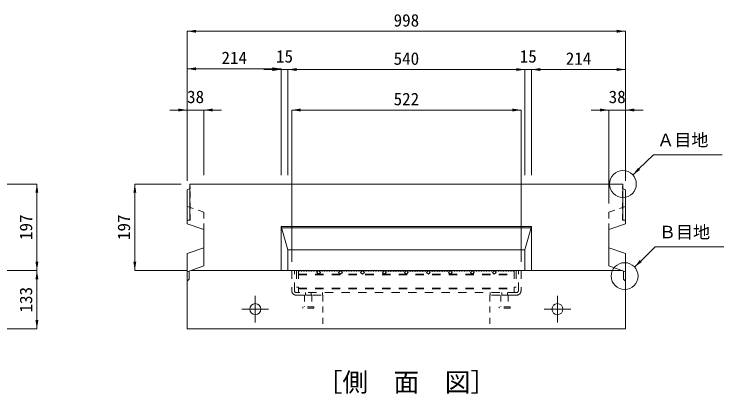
# Model space of a CAD drawing. Units: millimetres at full size. Extents: x 5964 to 125098, y -10801 to 28073.
# Drawn here: x 30660 to 32275, y -3814 to -2949 of the extents above; entities that cross this region are included whole.
import ezdxf
from ezdxf.enums import TextEntityAlignment as Align

# ---------------------------------------------------------------- set-up
doc = ezdxf.new("R2010")
doc.units = ezdxf.units.MM
doc.header["$LTSCALE"] = 19
for name, pattern in [('DASHED', [7.5, 6, -1.5]), ('USER1', [1.35, 0.75, -0.6]), ('USER2', [28.575, 19.05, -3.175, 3.175, -3.175]), ('USER3', [2, 1, -1])]:
    doc.linetypes.add(name, pattern=pattern)
for name, color, linetype, lineweight in [('0_2', 7, 'Continuous', 20), ('_0-0_', 7, 'DASHED', 20), ('インサート', 3, 'USER1', 9), ('グレーチング', 7, 'USER1', 5), ('寸法引出', 7, 'Continuous', 9), ('寸法線', 7, 'Continuous', 9), ('寸法表', 7, 'Continuous', 9), ('本体', 2, 'Continuous', 9)]:
    doc.layers.add(name, color=color, linetype=linetype, lineweight=lineweight)
doc.styles.add('ＭＳ ゴシック', font='')
doc.styles.get('ＭＳ ゴシック').set_extended_font_data('MS Gothic')

# ---------------------------------------------------------------- blocks, each defined once
blk = doc.blocks.new('filled_arrow')
at = {"color": 0, "linetype": 'Continuous', "lineweight": -2}
blk.add_solid([(7.5, 1.25), (0, 0), (7.5, -1.25)], dxfattribs=at)

msp = doc.modelspace()

# ---------------------------------------------------------------- linework, layer by layer
at = {"layer": '_0-0_'}
for p, q in [((31059.68, -3418.57), (31060.68, -3418.57)), ((32045.68, -3418.57), (32044.68, -3418.57))]:
    msp.add_line(p, q, dxfattribs=at)
at = {"layer": 'インサート'}
for p, q in [((31320.68, -3589.04), (31320.68, -3616.04)), ((31337.68, -3589.04), (31320.68, -3589.04)), ((31337.68, -3589.04), (31337.68, -3616.04)), ((31767.68, -3589.04), (31767.68, -3616.04)), ((31784.68, -3589.04), (31767.68, -3589.04)), ((31784.68, -3589.04), (31784.68, -3616.04)), ((31341.68, -3616.04), (31316.68, -3616.04)), ((31316.68, -3616.04), (31316.68, -3619.04)), ((31341.68, -3619.04), (31316.68, -3619.04)), ((31341.68, -3616.04), (31341.68, -3619.04)), ((31788.68, -3616.04), (31763.68, -3616.04)), ((31763.68, -3616.04), (31763.68, -3619.04)), ((31788.68, -3619.04), (31763.68, -3619.04)), ((31788.68, -3616.04), (31788.68, -3619.04))]:
    msp.add_line(p, q, dxfattribs=at)
at = {"layer": 'インサート', "linetype": 'Continuous', "lineweight": 5}
for centre in [(31208.68, -3620.98), (31896.68, -3620.98)]:
    msp.add_circle(centre, 12.5, dxfattribs=at)
at = {"layer": 'グレーチング', "linetype": 'USER3'}
for p, q in [((31291.68, -3533.04), (31291.68, -3579.04)), ((31291.68, -3533.04), (31297.68, -3533.04)), ((31297.68, -3579.04), (31297.68, -3533.04)), ((31302.68, -3533.04), (31302.68, -3571.04)), ((31302.68, -3533.04), (31802.68, -3533.04)), ((31307.18, -3533.04), (31307.18, -3583.04)), ((31309.18, -3533.04), (31310.08, -3535.14)), ((31310.08, -3535.14), (31310.98, -3533.04)), ((31312.98, -3533.04), (31313.88, -3535.14)), ((31313.88, -3535.14), (31314.78, -3533.04)), ((31316.78, -3533.04), (31317.68, -3535.14)), ((31317.68, -3535.14), (31318.58, -3533.04)), ((31320.58, -3533.04), (31321.48, -3535.14)), ((31321.48, -3535.14), (31322.38, -3533.04)), ((31324.38, -3533.04), (31325.28, -3535.14)), ((31325.28, -3535.14), (31326.18, -3533.04)), ((31328.18, -3533.04), (31329.08, -3535.14)), ((31329.08, -3535.14), (31329.98, -3533.04)), ((31331.98, -3533.04), (31332.88, -3535.14)), ((31332.88, -3535.14), (31333.78, -3533.04)), ((31335.78, -3533.04), (31336.68, -3535.14)), ((31336.68, -3535.14), (31337.58, -3533.04)), ((31339.58, -3533.04), (31340.48, -3535.14)), ((31340.48, -3535.14), (31341.38, -3533.04)), ((31343.38, -3533.04), (31344.28, -3535.14)), ((31344.28, -3535.14), (31345.18, -3533.04)), ((31347.18, -3533.04), (31348.08, -3535.14)), ((31348.08, -3535.14), (31348.98, -3533.04)), ((31352.68, -3533.04), (31348.44, -3537.29)), ((31348.44, -3537.29), (31352.68, -3541.53)), ((31356.92, -3537.29), (31352.68, -3533.04)), ((31352.68, -3541.53), (31356.92, -3537.29)), ((31357.68, -3533.04), (31358.58, -3535.14)), ((31358.58, -3535.14), (31359.48, -3533.04)), ((31361.48, -3533.04), (31362.38, -3535.14)), ((31362.38, -3535.14), (31363.28, -3533.04)), ((31365.28, -3533.04), (31366.18, -3535.14)), ((31366.18, -3535.14), (31367.08, -3533.04)), ((31369.08, -3533.04), (31369.98, -3535.14)), ((31369.98, -3535.14), (31370.88, -3533.04)), ((31372.88, -3533.04), (31373.78, -3535.14)), ((31373.78, -3535.14), (31374.68, -3533.04)), ((31376.68, -3533.04), (31377.58, -3535.14)), ((31377.58, -3535.14), (31378.48, -3533.04)), ((31380.48, -3533.04), (31381.38, -3535.14)), ((31381.38, -3535.14), (31382.28, -3533.04)), ((31384.28, -3533.04), (31385.18, -3535.14)), ((31385.18, -3535.14), (31386.08, -3533.04)), ((31388.08, -3533.04), (31388.98, -3535.14)), ((31388.98, -3535.14), (31389.88, -3533.04)), ((31391.88, -3533.04), (31392.78, -3535.14)), ((31392.78, -3535.14), (31393.68, -3533.04)), ((31395.68, -3533.04), (31396.58, -3535.14)), ((31396.58, -3535.14), (31397.48, -3533.04)), ((31402.68, -3533.04), (31398.44, -3537.29)), ((31398.44, -3537.29), (31402.68, -3541.53)), ((31406.92, -3537.29), (31402.68, -3533.04)), ((31402.68, -3541.53), (31406.92, -3537.29)), ((31407.68, -3533.04), (31408.58, -3535.14)), ((31408.58, -3535.14), (31409.48, -3533.04)), ((31411.48, -3533.04), (31412.38, -3535.14)), ((31412.38, -3535.14), (31413.28, -3533.04)), ((31415.28, -3533.04), (31416.18, -3535.14)), ((31416.18, -3535.14), (31417.08, -3533.04)), ((31419.08, -3533.04), (31419.98, -3535.14)), ((31419.98, -3535.14), (31420.88, -3533.04)), ((31422.88, -3533.04), (31423.78, -3535.14)), ((31423.78, -3535.14), (31424.68, -3533.04)), ((31426.68, -3533.04), (31427.58, -3535.14)), ((31427.58, -3535.14), (31428.48, -3533.04)), ((31430.48, -3533.04), (31431.38, -3535.14)), ((31431.38, -3535.14), (31432.28, -3533.04)), ((31434.28, -3533.04), (31435.18, -3535.14)), ((31435.18, -3535.14), (31436.08, -3533.04)), ((31438.08, -3533.04), (31438.98, -3535.14)), ((31438.98, -3535.14), (31439.88, -3533.04)), ((31441.88, -3533.04), (31442.78, -3535.14)), ((31442.78, -3535.14), (31443.68, -3533.04)), ((31445.68, -3533.04), (31446.58, -3535.14)), ((31446.58, -3535.14), (31447.48, -3533.04)), ((31452.68, -3533.04), (31448.44, -3537.29)), ((31448.44, -3537.29), (31452.68, -3541.53)), ((31456.92, -3537.29), (31452.68, -3533.04)), ((31452.68, -3541.53), (31456.92, -3537.29)), ((31457.68, -3533.04), (31458.58, -3535.14)), ((31458.58, -3535.14), (31459.48, -3533.04)), ((31461.48, -3533.04), (31462.38, -3535.14)), ((31462.38, -3535.14), (31463.28, -3533.04)), ((31465.28, -3533.04), (31466.18, -3535.14)), ((31466.18, -3535.14), (31467.08, -3533.04)), ((31469.08, -3533.04), (31469.98, -3535.14)), ((31469.98, -3535.14), (31470.88, -3533.04)), ((31472.88, -3533.04), (31473.78, -3535.14)), ((31473.78, -3535.14), (31474.68, -3533.04)), ((31476.68, -3533.04), (31477.58, -3535.14)), ((31477.58, -3535.14), (31478.48, -3533.04)), ((31480.48, -3533.04), (31481.38, -3535.14)), ((31481.38, -3535.14), (31482.28, -3533.04)), ((31484.28, -3533.04), (31485.18, -3535.14)), ((31485.18, -3535.14), (31486.08, -3533.04)), ((31488.08, -3533.04), (31488.98, -3535.14)), ((31488.98, -3535.14), (31489.88, -3533.04)), ((31491.88, -3533.04), (31492.78, -3535.14)), ((31492.78, -3535.14), (31493.68, -3533.04)), ((31495.68, -3533.04), (31496.58, -3535.14)), ((31496.58, -3535.14), (31497.48, -3533.04)), ((31502.68, -3533.04), (31498.44, -3537.29)), ((31498.44, -3537.29), (31502.68, -3541.53)), ((31506.92, -3537.29), (31502.68, -3533.04)), ((31502.68, -3541.53), (31506.92, -3537.29)), ((31507.68, -3533.04), (31508.58, -3535.14)), ((31508.58, -3535.14), (31509.48, -3533.04)), ((31511.48, -3533.04), (31512.38, -3535.14)), ((31512.38, -3535.14), (31513.28, -3533.04)), ((31515.28, -3533.04), (31516.18, -3535.14)), ((31516.18, -3535.14), (31517.08, -3533.04)), ((31519.08, -3533.04), (31519.98, -3535.14)), ((31519.98, -3535.14), (31520.88, -3533.04)), ((31522.88, -3533.04), (31523.78, -3535.14)), ((31523.78, -3535.14), (31524.68, -3533.04)), ((31526.68, -3533.04), (31527.58, -3535.14)), ((31527.58, -3535.14), (31528.48, -3533.04)), ((31530.48, -3533.04), (31531.38, -3535.14)), ((31531.38, -3535.14), (31532.28, -3533.04)), ((31534.28, -3533.04), (31535.18, -3535.14)), ((31535.18, -3535.14), (31536.08, -3533.04)), ((31538.08, -3533.04), (31538.98, -3535.14)), ((31538.98, -3535.14), (31539.88, -3533.04)), ((31541.88, -3533.04), (31542.78, -3535.14)), ((31542.78, -3535.14), (31543.68, -3533.04)), ((31545.68, -3533.04), (31546.58, -3535.14)), ((31546.58, -3535.14), (31547.48, -3533.04)), ((31552.68, -3533.04), (31548.44, -3537.29)), ((31548.44, -3537.29), (31552.68, -3541.53)), ((31556.92, -3537.29), (31552.68, -3533.04)), ((31552.68, -3541.53), (31556.92, -3537.29)), ((31557.68, -3533.04), (31558.58, -3535.14)), ((31558.58, -3535.14), (31559.48, -3533.04)), ((31561.48, -3533.04), (31562.38, -3535.14)), ((31562.38, -3535.14), (31563.28, -3533.04)), ((31565.28, -3533.04), (31566.18, -3535.14)), ((31566.18, -3535.14), (31567.08, -3533.04)), ((31569.08, -3533.04), (31569.98, -3535.14)), ((31569.98, -3535.14), (31570.88, -3533.04)), ((31572.88, -3533.04), (31573.78, -3535.14)), ((31573.78, -3535.14), (31574.68, -3533.04)), ((31576.68, -3533.04), (31577.58, -3535.14)), ((31577.58, -3535.14), (31578.48, -3533.04)), ((31580.48, -3533.04), (31581.38, -3535.14)), ((31581.38, -3535.14), (31582.28, -3533.04)), ((31584.28, -3533.04), (31585.18, -3535.14)), ((31585.18, -3535.14), (31586.08, -3533.04)), ((31588.08, -3533.04), (31588.98, -3535.14)), ((31588.98, -3535.14), (31589.88, -3533.04)), ((31591.88, -3533.04), (31592.78, -3535.14)), ((31592.78, -3535.14), (31593.68, -3533.04)), ((31595.68, -3533.04), (31596.58, -3535.14)), ((31596.58, -3535.14), (31597.48, -3533.04)), ((31602.68, -3533.04), (31598.43, -3537.29)), ((31598.43, -3537.29), (31602.68, -3541.53)), ((31606.92, -3537.29), (31602.68, -3533.04)), ((31602.68, -3541.53), (31606.92, -3537.29)), ((31607.68, -3533.04), (31608.58, -3535.14)), ((31608.58, -3535.14), (31609.48, -3533.04)), ((31611.48, -3533.04), (31612.38, -3535.14)), ((31612.38, -3535.14), (31613.28, -3533.04)), ((31615.28, -3533.04), (31616.18, -3535.14)), ((31616.18, -3535.14), (31617.08, -3533.04)), ((31619.08, -3533.04), (31619.98, -3535.14)), ((31619.98, -3535.14), (31620.88, -3533.04)), ((31622.88, -3533.04), (31623.78, -3535.14)), ((31623.78, -3535.14), (31624.68, -3533.04)), ((31626.68, -3533.04), (31627.58, -3535.14)), ((31627.58, -3535.14), (31628.48, -3533.04)), ((31630.48, -3533.04), (31631.38, -3535.14)), ((31631.38, -3535.14), (31632.28, -3533.04)), ((31634.28, -3533.04), (31635.18, -3535.14)), ((31635.18, -3535.14), (31636.08, -3533.04)), ((31638.08, -3533.04), (31638.98, -3535.14)), ((31638.98, -3535.14), (31639.88, -3533.04)), ((31641.88, -3533.04), (31642.78, -3535.14)), ((31642.78, -3535.14), (31643.68, -3533.04)), ((31645.68, -3533.04), (31646.58, -3535.14)), ((31646.58, -3535.14), (31647.48, -3533.04)), ((31652.68, -3533.04), (31648.43, -3537.29)), ((31648.43, -3537.29), (31652.68, -3541.53)), ((31656.92, -3537.29), (31652.68, -3533.04)), ((31652.68, -3541.53), (31656.92, -3537.29)), ((31657.68, -3533.04), (31658.58, -3535.14)), ((31658.58, -3535.14), (31659.48, -3533.04)), ((31661.48, -3533.04), (31662.38, -3535.14)), ((31662.38, -3535.14), (31663.28, -3533.04)), ((31665.28, -3533.04), (31666.18, -3535.14)), ((31666.18, -3535.14), (31667.08, -3533.04)), ((31669.08, -3533.04), (31669.98, -3535.14)), ((31669.98, -3535.14), (31670.88, -3533.04)), ((31672.88, -3533.04), (31673.78, -3535.14)), ((31673.78, -3535.14), (31674.68, -3533.04)), ((31676.68, -3533.04), (31677.58, -3535.14)), ((31677.58, -3535.14), (31678.48, -3533.04)), ((31680.48, -3533.04), (31681.38, -3535.14)), ((31681.38, -3535.14), (31682.28, -3533.04)), ((31684.28, -3533.04), (31685.18, -3535.14)), ((31685.18, -3535.14), (31686.08, -3533.04)), ((31688.08, -3533.04), (31688.98, -3535.14)), ((31688.98, -3535.14), (31689.88, -3533.04)), ((31691.88, -3533.04), (31692.78, -3535.14)), ((31692.78, -3535.14), (31693.68, -3533.04)), ((31695.68, -3533.04), (31696.58, -3535.14)), ((31696.58, -3535.14), (31697.48, -3533.04)), ((31702.68, -3533.04), (31698.43, -3537.29)), ((31698.43, -3537.29), (31702.68, -3541.53)), ((31706.92, -3537.29), (31702.68, -3533.04)), ((31702.68, -3541.53), (31706.92, -3537.29)), ((31707.68, -3533.04), (31708.58, -3535.14)), ((31708.58, -3535.14), (31709.48, -3533.04)), ((31711.48, -3533.04), (31712.38, -3535.14)), ((31712.38, -3535.14), (31713.28, -3533.04)), ((31715.28, -3533.04), (31716.18, -3535.14)), ((31716.18, -3535.14), (31717.08, -3533.04)), ((31719.08, -3533.04), (31719.98, -3535.14)), ((31719.98, -3535.14), (31720.88, -3533.04)), ((31722.88, -3533.04), (31723.78, -3535.14)), ((31723.78, -3535.14), (31724.68, -3533.04)), ((31726.68, -3533.04), (31727.58, -3535.14)), ((31727.58, -3535.14), (31728.48, -3533.04)), ((31730.48, -3533.04), (31731.38, -3535.14)), ((31731.38, -3535.14), (31732.28, -3533.04)), ((31734.28, -3533.04), (31735.18, -3535.14)), ((31735.18, -3535.14), (31736.08, -3533.04)), ((31738.08, -3533.04), (31738.98, -3535.14)), ((31738.98, -3535.14), (31739.88, -3533.04)), ((31741.88, -3533.04), (31742.78, -3535.14)), ((31742.78, -3535.14), (31743.68, -3533.04)), ((31745.68, -3533.04), (31746.58, -3535.14)), ((31746.58, -3535.14), (31747.48, -3533.04)), ((31752.68, -3533.04), (31748.43, -3537.29)), ((31748.43, -3537.29), (31752.68, -3541.53)), ((31756.92, -3537.29), (31752.68, -3533.04)), ((31752.68, -3541.53), (31756.92, -3537.29)), ((31757.68, -3533.04), (31758.58, -3535.14)), ((31758.58, -3535.14), (31759.48, -3533.04)), ((31761.48, -3533.04), (31762.38, -3535.14)), ((31762.38, -3535.14), (31763.28, -3533.04)), ((31765.28, -3533.04), (31766.18, -3535.14)), ((31766.18, -3535.14), (31767.08, -3533.04)), ((31769.08, -3533.04), (31769.98, -3535.14)), ((31769.98, -3535.14), (31770.88, -3533.04)), ((31772.88, -3533.04), (31773.78, -3535.14)), ((31773.78, -3535.14), (31774.68, -3533.04)), ((31776.68, -3533.04), (31777.58, -3535.14)), ((31777.58, -3535.14), (31778.48, -3533.04)), ((31780.48, -3533.04), (31781.38, -3535.14)), ((31781.38, -3535.14), (31782.28, -3533.04)), ((31784.28, -3533.04), (31785.18, -3535.14)), ((31785.18, -3535.14), (31786.08, -3533.04)), ((31788.08, -3533.04), (31788.98, -3535.14)), ((31788.98, -3535.14), (31789.88, -3533.04)), ((31791.88, -3533.04), (31792.78, -3535.14)), ((31792.78, -3535.14), (31793.68, -3533.04)), ((31795.68, -3533.04), (31796.58, -3535.14)), ((31796.58, -3535.14), (31797.48, -3533.04)), ((31798.18, -3533.04), (31798.18, -3583.04)), ((31802.68, -3533.04), (31802.68, -3571.04)), ((31807.68, -3579.04), (31807.68, -3533.04)), ((31813.68, -3533.04), (31807.68, -3533.04)), ((31813.68, -3533.04), (31813.68, -3579.04)), ((31307.18, -3541.04), (31798.18, -3541.04)), ((31307.18, -3542.54), (31798.18, -3542.54)), ((31803.68, -3583.04), (31301.68, -3583.04)), ((31302.68, -3571.04), (31307.18, -3571.04)), ((31307.18, -3573.54), (31798.18, -3573.54)), ((31307.18, -3575.04), (31798.18, -3575.04)), ((31322.68, -3583.04), (31322.68, -3589.04)), ((31335.68, -3583.04), (31335.68, -3589.04)), ((31361.68, -3589.04), (31361.68, -3583.04)), ((31743.68, -3589.04), (31743.68, -3583.04)), ((31769.68, -3583.04), (31769.68, -3589.04)), ((31782.68, -3583.04), (31782.68, -3589.04)), ((31802.68, -3571.04), (31798.18, -3571.04)), ((31301.68, -3589.04), (31361.68, -3589.04)), ((31803.68, -3589.04), (31743.68, -3589.04))]:
    msp.add_line(p, q, dxfattribs=at)
for centre, radius, start, end in [((31301.68, -3579.04), 10, 180, 270), ((31301.68, -3579.04), 4, 180, 270), ((31803.68, -3579.04), 4, 270, 0), ((31803.68, -3579.04), 10, 270, 0)]:
    msp.add_arc(centre, radius, start, end, dxfattribs=at)
at = {"layer": '寸法引出'}
for centre in [(32045.68, -3335.99), (32049.63, -3545.78)]:
    msp.add_circle(centre, 30.52, dxfattribs=at)
at = {"layer": '寸法線'}
for p, q in [((31053.68, -2988.14), (32051.68, -2988.14)), ((31053.68, -3328.99), (31053.68, -2988.14)), ((32051.68, -3328.99), (32051.68, -2988.14)), ((31053.68, -3073.63), (31267.68, -3073.63)), ((31053.68, -3328.99), (31053.68, -3073.63)), ((31322.68, -3075.3), (31227.68, -3075.3)), ((31267.68, -3315.99), (31267.68, -3073.63)), ((31267.68, -3315.99), (31267.68, -3075.3)), ((31282.68, -3075.3), (31822.68, -3075.3)), ((31282.68, -3315.99), (31282.68, -3075.3)), ((31282.68, -3315.99), (31282.68, -3075.3)), ((31782.68, -3075.3), (31877.68, -3075.3)), ((31822.68, -3315.99), (31822.68, -3075.3)), ((31822.68, -3315.99), (31822.68, -3075.3)), ((31837.68, -3315.99), (31837.68, -3075.3)), ((31837.68, -3075.3), (32051.68, -3075.3)), ((31837.68, -3315.99), (31837.68, -3075.3)), ((32051.68, -3328.99), (32051.68, -3075.3)), ((31013.68, -3167.51), (31131.68, -3167.51)), ((31053.68, -3328.99), (31053.68, -3167.51)), ((31091.68, -3315.99), (31091.68, -3167.51)), ((32091.68, -3167.51), (31973.68, -3167.51)), ((32013.68, -3380.08), (32013.68, -3167.51)), ((32051.68, -3308.99), (32051.68, -3167.51)), ((30325.35, -3335.98), (30711.32, -3335.98)), ((30711.32, -3533), (30711.32, -3335.98)), ((30934.3, -3335.99), (30934.3, -3532.98)), ((31039.68, -3335.99), (30934.3, -3335.99)), ((30504.21, -3533), (30711.32, -3533)), ((30504.21, -3533), (30711.32, -3533)), ((30711.32, -3533), (30711.32, -3665.98)), ((31052.68, -3532.98), (30934.3, -3532.98)), ((30335.07, -3665.98), (30711.32, -3665.98))]:
    msp.add_line(p, q, dxfattribs=at)
at = {"layer": '寸法線', "linetype": 'USER2'}
for p, q in [((31208.68, -3651.36), (31208.68, -3590.61)), ((31896.68, -3651.36), (31896.68, -3590.61)), ((31178.31, -3620.98), (31239.05, -3620.98)), ((31866.31, -3620.98), (31927.05, -3620.98))]:
    msp.add_line(p, q, dxfattribs=at)
at = {"layer": '寸法線'}
for points in [[(32068.05, -3315.71), (32082.32, -3301.7), (32115.31, -3269.3), (32271.5, -3269.3)], [(32072, -3525.51), (32086.27, -3511.5), (32119.26, -3479.1), (32275.45, -3479.1)]]:
    msp.add_lwpolyline(points, dxfattribs=at)
at = {"layer": '寸法表'}
for p, q in [((31291.68, -3167.51), (31813.68, -3167.51)), ((31291.68, -3513.04), (31291.68, -3167.51)), ((31813.68, -3513.04), (31813.68, -3167.51))]:
    msp.add_line(p, q, dxfattribs=at)
at = {"layer": '本体', "lineweight": 20}
for p, q in [((31059.68, -3335.99), (32045.68, -3335.99)), ((31053.68, -3348.99), (31059.68, -3346.41)), ((31053.68, -3348.99), (31053.68, -3426.34)), ((32051.68, -3348.99), (32045.68, -3346.41)), ((32051.68, -3348.99), (32051.68, -3426.34)), ((31091.68, -3439.77), (31053.68, -3426.34)), ((31091.68, -3439.77), (31091.68, -3522.39)), ((32013.68, -3439.77), (32051.68, -3426.34)), ((32013.68, -3439.77), (32013.68, -3522.39)), ((31053.68, -3665.98), (31053.68, -3494.13)), ((32051.68, -3665.98), (32051.68, -3494.13)), ((31053.68, -3535.82), (31091.68, -3522.39)), ((32051.68, -3535.82), (32013.68, -3522.39)), ((31061.7, -3532.98), (32043.65, -3532.98)), ((31053.68, -3665.98), (32051.68, -3665.98))]:
    msp.add_line(p, q, dxfattribs=at)
at = {"layer": '本体', "lineweight": 5}
for p, q in [((31059.68, -3335.99), (31059.68, -3418.57)), ((32045.68, -3335.99), (32045.68, -3418.57)), ((31053.68, -3418.57), (31059.68, -3418.57)), ((32051.68, -3418.57), (32045.68, -3418.57)), ((31268.53, -3435.98), (31836.83, -3435.98))]:
    msp.add_line(p, q, dxfattribs=at)
at = {"layer": '本体', "color": 4, "linetype": 'USER1', "lineweight": 5}
for p, q in [((31059.68, -3335.99), (31060.68, -3345.99)), ((32045.68, -3335.99), (32044.68, -3345.99)), ((31059.68, -3346.41), (31060.68, -3345.99)), ((31060.68, -3418.57), (31060.68, -3345.99)), ((32044.68, -3418.57), (32044.68, -3345.99)), ((32045.68, -3346.41), (32044.68, -3345.99))]:
    msp.add_line(p, q, dxfattribs=at)
at = {"layer": '本体', "linetype": 'USER1'}
for p, q in [((31091.68, -3400.08), (31053.68, -3386.94)), ((32013.68, -3400.08), (32051.68, -3386.94)), ((31091.68, -3400.08), (31091.68, -3439.77)), ((32013.68, -3400.08), (32013.68, -3439.77)), ((31362.68, -3589.1), (31362.68, -3665.98)), ((31742.68, -3589.1), (31742.68, -3665.98))]:
    msp.add_line(p, q, dxfattribs=at)
at = {"layer": '本体'}
for p, q in [((31267.68, -3432.98), (31837.68, -3432.98)), ((31267.68, -3432.98), (31267.68, -3532.98)), ((31282.68, -3485.98), (31267.68, -3432.98)), ((31822.68, -3485.98), (31837.68, -3432.98)), ((31837.68, -3432.98), (31837.68, -3532.98)), ((31053.68, -3494.13), (31091.68, -3480.99)), ((31282.68, -3485.98), (31822.68, -3485.98)), ((31282.68, -3485.98), (31282.68, -3532.98)), ((31822.68, -3485.98), (31822.68, -3532.98)), ((32051.68, -3494.13), (32013.68, -3480.99)), ((31058.18, -3553), (31058.18, -3534.38)), ((32047.18, -3553), (32047.18, -3534.38)), ((31053.68, -3557), (31058.18, -3553)), ((32051.68, -3557), (32047.18, -3553))]:
    msp.add_line(p, q, dxfattribs=at)

# ---------------------------------------------------------------- block references
at = {"layer": '寸法線', "xscale": 2.67, "yscale": 2.67}
for p in [(31053.68, -2988.14), (31053.68, -3073.63), (31282.68, -3075.3), (31282.68, -3075.3), (31837.68, -3075.3), (31837.68, -3075.3), (31091.68, -3167.51), (32051.68, -3167.51)]:
    msp.add_blockref('filled_arrow', p, dxfattribs=at)
for p, rotation in [((32051.68, -2988.14), 180), ((31267.68, -3073.63), 180), ((31267.68, -3075.3), 180), ((31822.68, -3075.3), 180), ((31822.68, -3075.3), 180), ((32051.68, -3075.3), 180), ((31053.68, -3167.51), 180), ((32013.68, -3167.51), 180), ((32068.05, -3315.71), 44.5), ((30711.32, -3335.98), 270), ((30934.3, -3335.99), 270), ((30711.32, -3533), 90), ((30934.3, -3532.98), 90), ((32072, -3525.51), 44.5), ((30711.32, -3533), 270), ((30711.32, -3665.98), 90)]:
    msp.add_blockref('filled_arrow', p, dxfattribs=dict(at, rotation=rotation))
at = {"layer": '寸法表', "xscale": 2.67, "yscale": 2.67}
msp.add_blockref('filled_arrow', (31291.68, -3167.51), dxfattribs=at)
at = {"layer": '寸法表', "xscale": 2.67, "yscale": 2.67, "rotation": 180}
msp.add_blockref('filled_arrow', (31813.68, -3167.51), dxfattribs=at)

# ---------------------------------------------------------------- texts
at = {"layer": '0_2', "style": 'ＭＳ ゴシック'}
for s, p in [('Ａ目地', (32123.71, -3258.43)), ('Ｂ目地', (32127.66, -3468.23))]:
    msp.add_text(s, height=28.48, dxfattribs=at).set_placement(p, align=Align.BOTTOM_LEFT)
msp.add_text('［側\u3000面\u3000図］', height=42.72, dxfattribs=at).set_placement((31552.68, -3787.43), align=Align.MIDDLE_CENTER)
at = {"layer": '寸法線', "style": 'ＭＳ ゴシック'}
for s, p in [('998', (31552.68, -2963.14)), ('214', (31160.68, -3048.63)), ('15', (31275.18, -3045.3)), ('540', (31552.68, -3050.3)), ('15', (31830.18, -3045.3)), ('214', (31944.68, -3050.3)), ('38', (31072.68, -3137.51)), ('38', (32032.68, -3137.51))]:
    msp.add_text(s, height=28.48, dxfattribs=at).set_placement(p, align=Align.MIDDLE_CENTER)
for s, p in [('197', (30686.32, -3434.49)), ('197', (30909.3, -3434.48)), ('133', (30686.32, -3599.49))]:
    msp.add_text(s, height=28.48, rotation=90, dxfattribs=at).set_placement(p, align=Align.MIDDLE_CENTER)
at = {"layer": '寸法表', "style": 'ＭＳ ゴシック'}
msp.add_text('522', height=28.48, dxfattribs=at).set_placement((31552.68, -3142.51), align=Align.MIDDLE_CENTER)

doc.saveas('drawing.dxf')
